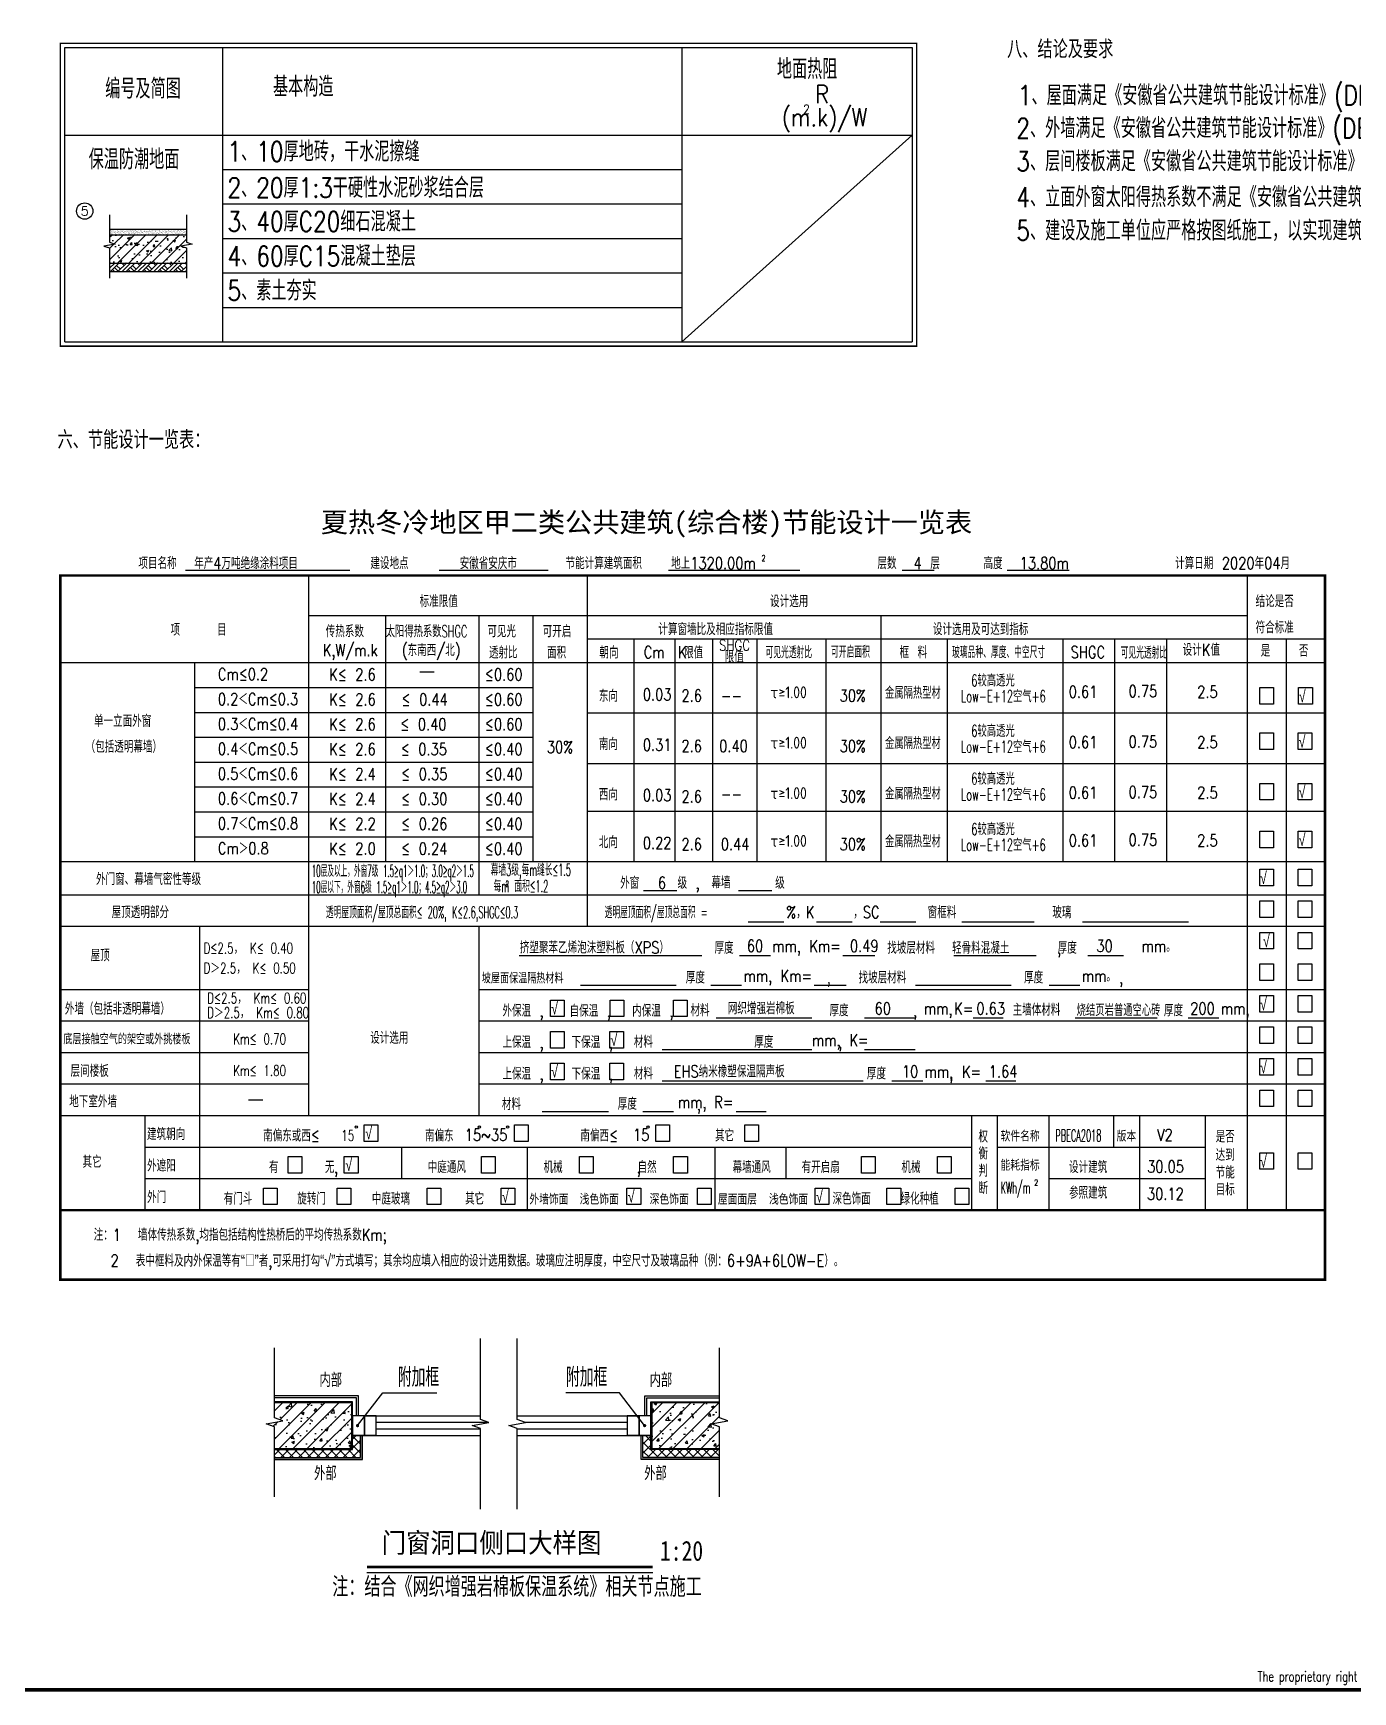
# Model space of a CAD drawing. Extents: x 5904849 to 6011887, y -826029 to -177002.
# Drawn here: x 5936088 to 5969248, y -356143 to -314463 of the extents above; entities that cross this region are included whole.
import ezdxf
from ezdxf.enums import TextEntityAlignment as Align

# ---------------------------------------------------------------- set-up
doc = ezdxf.new("R2010")
doc.units = 0
doc.header["$LTSCALE"] = 1000
doc.header["$MEASUREMENT"] = 0
doc.linetypes.add('DASH', pattern=[0.35, 0.25, -0.1])
doc.layers.get('0').update_dxf_attribs({"linetype": 'CONTINUOUS'})
for name, color, linetype in [('AXIS', 3, 'CONTINUOUS'), ('AXIS_TEXT', 7, 'CONTINUOUS'), ('DIM_LEAD', 3, 'CONTINUOUS'), ('DIM_SYMB', 3, 'CONTINUOUS'), ('PUB_TEXT', 7, 'CONTINUOUS'), ('PUB_TITLE', 4, 'CONTINUOUS'), ('STAIR', 5, 'CONTINUOUS'), ('WINDOW', 4, 'CONTINUOUS'), ('图名', 15, 'CONTINUOUS'), ('图框', 7, 'CONTINUOUS'), ('填充', 251, 'CONTINUOUS'), ('外轮廓', 8, 'CONTINUOUS'), ('大样', 13, 'CONTINUOUS'), ('文字', 11, 'CONTINUOUS')]:
    doc.layers.add(name, color=color, linetype=linetype)
doc.styles.add('COMPLEX', font='COMPLEX')
doc.styles.add('ECEC_TQ', font='txt_l.shx', dxfattribs={"bigfont": 'hztxt_l.shx'})
doc.styles.add('HT', font='')
doc.styles.add('HZ1', font='txt.shx', dxfattribs={"bigfont": 'hzdx.shx'})
doc.styles.add('HZTXT', font='txt.shx', dxfattribs={"width": 0.7, "height": 500, "bigfont": 'hztxt.shx'})
doc.styles.get("Standard").update_dxf_attribs({"font": 'GBENOR', "bigfont": 'GBCBIG'})
doc.styles.add('宋体', font='', dxfattribs={"width": 0.7})
doc.styles.get('HT').set_extended_font_data('SimSun')
doc.styles.get('宋体').set_extended_font_data('SimSun')
pattern_1 = [(45, (5976268.1, -513310.37), (-176.7767, 176.7767), []), (50, (5976268.1, -513310.37), (717.2602, -62.7521), [75, -825]), (355, (5976268.1, -513310.4), (-138.7513, 752.192), [60, -660]), (100.4514, (5976327.86, -513315.6), (578.5094, 689.4395), [63.7402, -701.142]), (46.1842, (5976268.1, -513110.4), (1067.241, -165.519), [112.5, -1237.5]), (96.6356, (5976357, -513124.2), (934.663, 974.118), [95.61, -1051.713]), (351.1842, (5976268.1, -513110.4), (934.662, 974.1186), [90, -990]), (21, (5976368.1, -513160.37), (596.907, -402.6189), [75, -825]), (326, (5976368.1, -513160.4), (243.3153, 725.15), [60, -660]), (71.4514, (5976417.8, -513193.9), (840.2226, 322.5305), [63.7402, -701.142]), (37.5, (5976268.1, -513310.37), (12.15986, 332.89385), [0, -652, 0, -670, 0, -662.5]), (7.5, (5976268.1, -513310.37), (263.0695, 394.4117), [0, -382, 0, -637, 0, -252.5]), (327.5, (5976045.1, -513310.37), (533.82244, -22.55487), [0, -250, 0, -780, 0, -1035]), (317.5, (5975945.1, -513310.37), (583.1862, 100.105), [0, -325, 0, -518, 0, -735])]

# ---------------------------------------------------------------- blocks, each defined once
blk = doc.blocks.new('_AXISO')
blk.add_circle((0, 0), 0.5)
at = {"layer": 'AXIS_TEXT', "style": 'COMPLEX', "width": 1.041667}
blk.add_attdef('A', text='', height=0.56, dxfattribs=at).set_placement((-0.25, -0.28), (0.25, -0.28), align=Align.FIT)

msp = doc.modelspace()

# ---------------------------------------------------------------- hatches: boundary and pattern name
h = msp.add_hatch()
h.set_pattern_fill('钢筋混凝土', color=256, scale=80, style=0)
h.set_pattern_definition([(45, (5611257.72, -792005.62), (-141.421356, 141.421356), []), (50, (5611257.7, -792005.6), (573.80815, -50.2017), [60, -660]), (355, (5611257.7, -792005.6), (-111.00107, 601.7537), [48, -528]), (100.4514, (5611305.53, -792009.8), (462.8075, 551.55163), [50.99215, -560.9137]), (46.1842, (5611257.7, -791845.6), (853.7928, -132.4152), [90, -990]), (96.6356, (5611328.9, -791856.66), (747.7302, 779.2943), [76.4882, -841.3704]), (351.1842, (5611257.7, -791845.6), (747.7296, 779.2949), [72, -792]), (21, (5611337.7, -791885.6), (477.52564, -322.0951), [60, -660]), (326, (5611337.7, -791885.6), (194.65227, 580.12004), [48, -528]), (71.4514, (5611377.5, -791912.46), (672.1781, 258.0244), [50.99215, -560.9137]), (37.5, (5611257.72, -792005.62), (9.727884, 266.31508), [0, -521.6, 0, -536, 0, -530]), (7.5, (5611257.72, -792005.62), (210.45563, 315.52937), [0, -305.6, 0, -509.6, 0, -202]), (327.5, (5611079.32, -792005.62), (427.05795, -18.0439), [0, -200, 0, -624, 0, -828]), (317.5, (5610999.3, -792005.62), (466.54894, 80.08399), [0, -260, 0, -414.4, 0, -588])])
h.paths.add_polyline_path([(5939937.8, -320241.5), (5939937.8, -319860.5), (5939795.3, -319812.9), (5940080.4, -319765.4), (5939937.8, -319717.9), (5939937.8, -319528.7), (5938008.1, -319528.7), (5938008.1, -319717.9), (5938150.7, -319765.4), (5937865.6, -319812.9), (5938008.1, -319860.5), (5938008.1, -320241.5)])
h = msp.add_hatch()
h.set_pattern_fill('AR-SAND', color=256, scale=29.7, style=0)
h.set_pattern_definition([(37.5, (5918512.55, -336518.117), (-1.8709, 57.226666), [0, -45.144, 0, -50.49, 0, -48.2625]), (7.5, (5918512.55, -336518.12), (52.56237, 83.81774), [0, -24.354, 0, -40.689, 0, -15.5925]), (327.5, (5918476.02, -336518.117), (92.49001, 0.16807), [0, -14.85, 0, -53.46, 0, -69.795]), (317.5, (5918476.02, -336518.12), (89.28196, 26.06696), [0, -7.425, 0, -35.046, 0, -40.095])])
h.paths.add_polyline_path([(5938008.1, -319386.1), (5938008.1, -319528.7), (5939937.8, -319528.7), (5939937.8, -319386.1)])
h = msp.add_hatch()
h.set_pattern_fill('夯实土壤', color=256, scale=50, style=0)
h.set_pattern_definition([(45, (5611316.72, -792005.62), (-198.697, 198.697), []), (45, (5611421.72, -792005.62), (-198.697, 198.697), []), (45, (5611526.72, -792005.62), (-198.697, 198.697), []), (135, (5611316.72, -792005.62), (-198.697, -198.697), [132.5, -148.5]), (135, (5611369.22, -791953.12), (-198.697, -198.697), [132.5, -148.5]), (135, (5611421.72, -791900.62), (-198.697, -198.697), [132.5, -148.5])])
h.paths.add_polyline_path([(5938008.1, -320455.3), (5938008.1, -320241.5), (5939937.8, -320241.5), (5939937.8, -320455.3)])
at = {"layer": '填充'}
h = msp.add_hatch(dxfattribs=at)
h.set_pattern_fill('钢筋混凝土', color=256, scale=100, style=0)
h.set_pattern_definition(pattern_1)
h.paths.add_polyline_path([(5942151.4, -348853.6), (5942151.4, -349257.9), (5942361.4, -349332.4), (5941941.4, -349406.4), (5942151.4, -349482.9), (5942151.4, -350053.6), (5944110.9, -350053.6), (5944110.9, -348853.6)])
h = msp.add_hatch(dxfattribs=at)
h.set_pattern_fill('钢筋混凝土', color=256, scale=100, style=0)
h.set_pattern_definition(pattern_1)
h.paths.add_polyline_path([(5951610.9, -348853.6), (5951610.9, -350053.6), (5953332.9, -350053.6), (5953332.9, -349482.9), (5953122.9, -349406.4), (5953542.9, -349332.4), (5953332.9, -349257.9), (5953332.9, -348853.6)])
h = msp.add_hatch(dxfattribs=at)
h.set_pattern_fill('ANSI37', color=256, scale=100, angle=90, style=0)
h.set_pattern_definition([(135, (6128695.5, -365023.61), (-112.2532, -112.2532), []), (225, (6128695.5, -365023.61), (112.2532, -112.2532), [])])
h.paths.add_polyline_path([(5942151.4, -350053.6), (5942151.4, -350253.6), (5944310.9, -350253.6), (5944310.9, -349703.6), (5944110.9, -349703.6), (5944110.9, -350053.6)])
h = msp.add_hatch(dxfattribs=at)
h.set_pattern_fill('ANSI37', color=256, scale=100, angle=90, style=0)
h.set_pattern_definition([(135, (5922362.85, -514793.25), (-112.2532, -112.2532), []), (225, (5922362.85, -514793.25), (112.2532, -112.2532), [])])
h.paths.add_polyline_path([(5953332.9, -350253.6), (5953332.9, -350053.6), (5951610.9, -350053.6), (5951610.9, -349703.6), (5951410.9, -349703.6), (5951410.9, -350253.6)])

# ---------------------------------------------------------------- linework, layer by layer
for p, q in [((5938008.1, -319386.1), (5939937.8, -319386.1)), ((5938008.1, -319528.7), (5939937.8, -319528.7)), ((5938008.1, -319528.7), (5939937.8, -319528.7)), ((5938008.1, -320241.5), (5939937.8, -320241.5)), ((5938008.1, -320455.3), (5939937.8, -320455.3)), ((5936880.6, -322219.6), (5952389.9, -322219.6))]:
    msp.add_line(p, q)
at = {"layer": 'DIM_LEAD'}
for p, q in [((5944237.5, -349453.6), (5944877.1, -348628.5)), ((5944877.1, -348628.5), (5946227.7, -348628.5)), ((5950824.6, -348628.5), (5949474, -348628.5)), ((5951453.1, -349453.6), (5950824.6, -348628.5))]:
    msp.add_line(p, q, dxfattribs=at)
at = {"layer": 'DIM_LEAD', "const_width": 40}
for points in [[(5944225.2, -349469.4, 1), (5944249.7, -349437.8, 1)], [(5951465.2, -349469.5, 1), (5951441, -349437.7, 1)]]:
    msp.add_lwpolyline(points, format="xyb", close=True, dxfattribs=at)
at = {"layer": 'DIM_SYMB'}
for points in [[(5942151.4, -351240.3), (5942151.4, -349482.9), (5941941.4, -349406.4), (5942361.4, -349332.4), (5942151.4, -349257.9), (5942151.4, -347500.4)], [(5947329.8, -351554.5), (5947329.8, -349522.8), (5947119.8, -349446.4), (5947539.8, -349372.3), (5947329.8, -349297.8), (5947329.8, -347266.2)], [(5948251.5, -351554.5), (5948251.5, -349522.8), (5948041.5, -349446.4), (5948461.5, -349372.3), (5948251.5, -349297.8), (5948251.5, -347266.2)], [(5953332.9, -351240.3), (5953332.9, -349482.9), (5953122.9, -349406.4), (5953542.9, -349332.4), (5953332.9, -349257.9), (5953332.9, -347500.4)]]:
    msp.add_lwpolyline(points, dxfattribs=at)
at = {"layer": 'PUB_TITLE', "const_width": 100}
msp.add_lwpolyline([(5907349.4, -356092.5), (5987949.4, -356092.5), (5987949.4, -298692.5), (5907349.4, -298692.5)], close=True, dxfattribs=at)
at = {"layer": 'STAIR'}
for p, q in [((5938008.1, -319025.1), (5938008.1, -319717.9)), ((5939937.8, -319025.1), (5939937.8, -319717.9)), ((5938150.7, -319765.4), (5937865.6, -319812.9)), ((5937865.6, -319812.9), (5938008.1, -319860.5)), ((5938008.1, -319717.9), (5938150.7, -319765.4)), ((5938008.1, -319860.5), (5938008.1, -320621.5)), ((5940080.4, -319765.4), (5939795.3, -319812.9)), ((5939795.3, -319812.9), (5939937.8, -319860.5)), ((5939937.8, -319717.9), (5940080.4, -319765.4)), ((5939937.8, -319860.5), (5939937.8, -320621.5))]:
    msp.add_line(p, q, dxfattribs=at)
at = {"layer": 'WINDOW'}
for p, q in [((5944410.5, -349203.6), (5947329.8, -349203.6)), ((5948251.5, -349203.6), (5951311.2, -349203.6)), ((5944410.5, -349369.6), (5944420.9, -349369.6)), ((5944410.5, -349537.6), (5944420.9, -349537.6)), ((5944700.5, -349369.6), (5947532.2, -349369.6)), ((5944700.5, -349537.6), (5947329.8, -349537.6)), ((5948251.5, -349537.6), (5951021.5, -349537.6)), ((5948453.9, -349369.6), (5951021.5, -349369.6)), ((5951301.2, -349369.6), (5951311.2, -349369.6)), ((5951301.2, -349537.6), (5951311.2, -349537.6)), ((5944410.5, -349703.6), (5947329.8, -349703.6)), ((5948251.5, -349703.6), (5951311.2, -349703.6))]:
    msp.add_line(p, q, dxfattribs=at)
at = {"layer": 'WINDOW', "const_width": 20}
for points in [[(5944120.9, -349693.6), (5944400.5, -349693.6), (5944400.5, -349213.6), (5944120.9, -349213.6)], [(5944420.9, -349693.6), (5944700.5, -349693.6), (5944700.5, -349213.6), (5944420.9, -349213.6)], [(5951021.5, -349693.6), (5951301.2, -349693.6), (5951301.2, -349213.6), (5951021.5, -349213.6)], [(5951321.2, -349693.6), (5951600.9, -349693.6), (5951600.9, -349213.6), (5951321.2, -349213.6)]]:
    msp.add_lwpolyline(points, close=True, dxfattribs=at)
at = {"layer": '图名'}
msp.add_line((5944474.6, -353139.9), (5951657.2, -353139.9), dxfattribs=at)
at = {"layer": '图名', "const_width": 70}
msp.add_lwpolyline([(5944474.6, -353006.8), (5951657.2, -353006.8)], dxfattribs=at)
at = {"layer": '图框', "ltscale": 250}
for p, q in [((5936880.6, -322219.6), (5936880.6, -314824.4)), ((5936880.6, -314824.4), (5958178.3, -314824.4)), ((5940850.6, -322219.6), (5940850.6, -314824.4)), ((5952389.9, -314824.4), (5952389.9, -322219.6)), ((5958178.3, -314824.4), (5958178.3, -322219.6)), ((5936880.6, -317022.5), (5958178.3, -317022.5)), ((5940850.6, -317888.6), (5952389.9, -317888.6)), ((5940850.6, -318754.8), (5952389.9, -318754.8)), ((5940850.6, -319621.1), (5952389.9, -319621.1)), ((5940850.6, -320487.3), (5952389.9, -320487.3)), ((5940850.6, -320487.3), (5952389.9, -320487.3)), ((5940850.6, -321353.6), (5952389.9, -321353.6)), ((5936880.6, -322219.6), (5958178.3, -322219.6)), ((5940850.6, -322219.6), (5952389.9, -322219.6))]:
    msp.add_line(p, q, dxfattribs=at)
at = {"layer": '图框', "ltscale": 250, "const_width": 36.1}
msp.add_lwpolyline([(5936772.3, -322327.8), (5936772.3, -314716.1), (5958286.5, -314716.1), (5958286.5, -322327.8)], close=True, dxfattribs=at)
at = {"layer": '外轮廓'}
msp.add_line((5958178.3, -317022.5), (5952389.9, -322219.6), dxfattribs=at)
at = {"layer": '大样', "const_width": 40}
for points in [[(5942151.4, -350033.6), (5944090.9, -350033.6), (5944090.9, -348873.6), (5942151.4, -348873.6)], [(5953332.9, -350033.6), (5951630.9, -350033.6), (5951630.9, -348873.6), (5953332.9, -348873.6)]]:
    msp.add_lwpolyline(points, dxfattribs=at)
at = {"layer": '大样'}
for points in [[(5944260.9, -349203.6), (5944260.9, -348703.6), (5942151.4, -348703.6)], [(5944210.9, -349203.6), (5944210.9, -348753.6), (5942151.4, -348753.6)], [(5942151.4, -350053.6), (5944110.9, -350053.6), (5944110.9, -348853.6), (5942151.4, -348853.6)], [(5951460.9, -349203.6), (5951460.9, -348703.6), (5953332.9, -348703.6)], [(5951510.9, -349203.6), (5951510.9, -348753.6), (5953332.9, -348753.6)], [(5953332.9, -350053.6), (5951610.9, -350053.6), (5951610.9, -348853.6), (5953332.9, -348853.6)], [(5942151.4, -350303.6), (5944360.9, -350303.6), (5944360.9, -349703.6)], [(5942151.4, -350253.6), (5944310.9, -350253.6), (5944310.9, -349703.6)], [(5953332.9, -350303.6), (5951363.5, -350303.6), (5951363.5, -349703.6)], [(5953332.9, -350253.6), (5951410.9, -350253.6), (5951410.9, -349703.6)]]:
    msp.add_lwpolyline(points, dxfattribs=at)
for points in [[(5944110.9, -349703.6), (5944410.5, -349703.6), (5944410.5, -349203.6), (5944110.9, -349203.6)], [(5944410.9, -349703.6), (5944710.5, -349703.6), (5944710.5, -349203.6), (5944410.9, -349203.6)], [(5951011.5, -349703.6), (5951311.2, -349703.6), (5951311.2, -349203.6), (5951011.5, -349203.6)], [(5951311.2, -349703.6), (5951610.9, -349703.6), (5951610.9, -349203.6), (5951311.2, -349203.6)]]:
    msp.add_lwpolyline(points, close=True, dxfattribs=at)
at = {"layer": '大样', "linetype": 'DASH', "const_width": 5}
for points in [[(5942151.4, -350278.6), (5944335.9, -350278.6), (5944335.9, -349703.6)], [(5953332.9, -350278.6), (5951387.2, -350278.6), (5951387.2, -349703.6)]]:
    msp.add_lwpolyline(points, dxfattribs=at)
at = {"layer": '文字'}
for p, q in [((5939918.9, -327960.5), (5944044.2, -327960.5)), ((5946291.3, -327960.5), (5949026, -327960.5)), ((5952055.6, -327960.5), (5955352, -327960.5)), ((5957926.2, -327960.5), (5958731.2, -327960.5)), ((5960558.2, -327960.5), (5962116.3, -327960.5)), ((5936772.3, -328090.5), (5936772.3, -345784.2)), ((5943004.9, -328088), (5943004.9, -341661.1)), ((5950004.3, -328088), (5950004.3, -336904.9)), ((5966592.9, -328090.5), (5966592.9, -344039.2)), ((5943004.9, -329092.1), (5966592.9, -329092.1)), ((5944939.8, -329092.1), (5944939.8, -335279.9)), ((5947288.3, -329092.1), (5947288.3, -336112.2)), ((5948646.3, -329092.1), (5948646.3, -335279.9)), ((5957384, -329090.8), (5957384, -335279.9)), ((5950004.3, -329684.6), (5968549.5, -329684.6)), ((5951176.9, -329684.6), (5951176.9, -335279.9)), ((5952212.9, -329684.6), (5952212.9, -335279.9)), ((5953160.5, -329684.6), (5953160.5, -335279.9)), ((5954270.7, -329684.6), (5954270.7, -335279.9)), ((5956006.8, -329684.6), (5956006.8, -335279.9)), ((5959056.5, -329683.3), (5959056.5, -335279.9)), ((5961964.9, -329684.6), (5961964.9, -335279.9)), ((5963256.7, -329684.6), (5963256.7, -335279.9)), ((5964569.2, -329684.6), (5964569.2, -335279.9)), ((5967573.9, -329684.6), (5967573.9, -344039.2)), ((5936772.3, -330279.2), (5968549.5, -330279.2)), ((5940142.8, -330279.2), (5940142.8, -335279.9)), ((5945801.9, -330511.2), (5946164.4, -330511.2)), ((5953160.5, -330279.2), (5968549.5, -330279.2)), ((5940142.8, -330904.2), (5948646.3, -330904.2)), ((5940142.8, -331529.2), (5948646.3, -331529.2)), ((5950004.3, -331545.6), (5968549.5, -331545.6)), ((5940142.8, -332154.3), (5948646.3, -332154.3)), ((5940142.8, -332779.3), (5948646.3, -332779.3)), ((5950004.3, -332812.1), (5968549.5, -332812.1)), ((5940142.8, -333404.4), (5948646.3, -333404.4)), ((5940142.8, -334029.4), (5948646.3, -334029.4)), ((5950004.3, -334013.6), (5968549.5, -334013.6)), ((5940142.8, -334654.4), (5948646.3, -334654.4)), ((5936772.3, -335279.9), (5968549.5, -335279.9)), ((5936772.3, -336112.2), (5968549.5, -336112.2)), ((5951422.4, -336004.2), (5952265.4, -336004.2)), ((5953807.2, -336004.2), (5954650.2, -336004.2)), ((5936772.3, -336904.9), (5968549.5, -336904.9)), ((5940268.5, -336904.9), (5940268.5, -344039.2)), ((5947288.3, -336904.9), (5947288.3, -341661.1)), ((5954052.1, -336796.9), (5954947.3, -336796.9)), ((5955775.1, -336796.9), (5956670.3, -336796.9)), ((5957370.5, -336796.9), (5958265.6, -336796.9)), ((5959427.2, -336796.9), (5961241, -336796.9)), ((5962452.6, -336796.9), (5965117.7, -336796.9)), ((5948299.6, -337635.6), (5952891.4, -337635.6)), ((5953835.8, -337635.6), (5954611.2, -337635.6)), ((5956429.9, -337635.6), (5957234.1, -337635.6)), ((5959221.2, -337635.6), (5961291.8, -337635.6)), ((5962591.8, -337635.6), (5963488.9, -337635.6)), ((5949838.7, -338382.3), (5952241, -338382.3)), ((5953114.4, -338382.3), (5953889.8, -338382.3)), ((5955708.4, -338382.3), (5956512.7, -338382.3)), ((5958257.7, -338382.3), (5960660, -338382.3)), ((5961614.6, -338382.3), (5962390.1, -338382.3)), ((5936772.3, -338490.3), (5943004.9, -338490.3)), ((5947288.3, -338490.3), (5968549.5, -338490.3)), ((5953249, -339207.1), (5955656.1, -339207.1)), ((5956978.6, -339207.1), (5958249, -339207.1)), ((5959710.9, -339207.1), (5960465.9, -339207.1)), ((5962273, -339207.1), (5964335.2, -339207.1)), ((5965107.4, -339207.1), (5965882.9, -339207.1)), ((5936772.3, -339283), (5943004.9, -339283)), ((5947288.3, -339283), (5968549.5, -339283)), ((5936772.3, -340075.7), (5943004.9, -340075.7)), ((5947288.3, -340075.7), (5968549.5, -340075.7)), ((5951889.6, -339999.8), (5953900.4, -339999.8)), ((5953249, -339999.8), (5955656.1, -339999.8)), ((5954834.8, -339999.8), (5955610.3, -339999.8)), ((5956978.6, -339999.8), (5958249, -339999.8)), ((5957193.4, -339999.8), (5957948.3, -339999.8)), ((5936772.3, -340868.4), (5943004.9, -340868.4)), ((5947288.3, -340868.4), (5968549.5, -340868.4)), ((5951889.6, -340792.5), (5956947.3, -340792.5)), ((5957664.6, -340792.5), (5958440.1, -340792.5)), ((5960023.2, -340792.5), (5960778.1, -340792.5)), ((5941499.2, -341270), (5941861.6, -341270)), ((5936772.3, -341661.1), (5968549.5, -341661.1)), ((5938893.9, -341661.1), (5938893.9, -344039.2)), ((5948875.5, -341556.1), (5950545.1, -341556.1)), ((5951404.4, -341556.1), (5952179.8, -341556.1)), ((5953749.2, -341556.1), (5954510.3, -341556.1)), ((5959669.6, -341661.1), (5959669.6, -344039.2)), ((5960307.7, -341661.1), (5960307.7, -344039.2)), ((5961611.2, -341661.1), (5961611.2, -344039.2)), ((5963231.8, -341661.1), (5963231.8, -342453.8)), ((5963884.9, -341661.1), (5963884.9, -344039.2)), ((5965535.3, -341661.1), (5965535.3, -344039.2)), ((5938893.9, -342453.8), (5959669.6, -342453.8)), ((5945344.7, -342453.8), (5945344.7, -343246.5)), ((5948503.6, -342453.8), (5948503.6, -344039.2)), ((5953220.1, -342453.8), (5953220.1, -344039.2)), ((5955004.6, -342453.8), (5955004.6, -343246.5)), ((5960307.7, -342453.8), (5965535.3, -342453.8)), ((5938893.9, -343246.5), (5959669.6, -343246.5)), ((5961611.2, -343246.5), (5965535.3, -343246.5))]:
    msp.add_line(p, q, dxfattribs=at)
at = {"layer": '文字', "const_width": 64.5}
for points in [[(5968549.5, -345784.2), (5968549.5, -328090.5), (5936772.3, -328090.5), (5936772.3, -345784.2), (5968549.5, -345784.2)], [(5968549.5, -345784.2), (5968549.5, -328090.5)], [(5968549.5, -344039.2), (5936772.3, -344039.2)]]:
    msp.add_lwpolyline(points, dxfattribs=at)
at = {"layer": '文字'}
for points in [[(5966910.5, -330905.9), (5967255.4, -330905.9), (5967255.4, -331322.2), (5966910.5, -331322.2)], [(5967886, -330905.9), (5968231, -330905.9), (5968231, -331322.2), (5967886, -331322.2)], [(5966910.5, -332047.6), (5967255.4, -332047.6), (5967255.4, -332463.8), (5966910.5, -332463.8)], [(5967870.4, -332047.6), (5968215.4, -332047.6), (5968215.4, -332463.8), (5967870.4, -332463.8)], [(5966910.5, -333314), (5967255.4, -333314), (5967255.4, -333730.2), (5966910.5, -333730.2)], [(5967870.4, -333314), (5968215.4, -333314), (5968215.4, -333730.2), (5967870.4, -333730.2)], [(5966910.5, -334515.5), (5967255.4, -334515.5), (5967255.4, -334931.7), (5966910.5, -334931.7)], [(5967870.4, -334515.5), (5968215.4, -334515.5), (5968215.4, -334931.7), (5967870.4, -334931.7)], [(5966910.5, -335472.5), (5967255.4, -335472.5), (5967255.4, -335888.7), (5966910.5, -335888.7)], [(5967870.4, -335472.5), (5968215.4, -335472.5), (5968215.4, -335888.7), (5967870.4, -335888.7)], [(5966910.5, -336265.2), (5967255.4, -336265.2), (5967255.4, -336681.4), (5966910.5, -336681.4)], [(5967870.4, -336265.2), (5968215.4, -336265.2), (5968215.4, -336681.4), (5967870.4, -336681.4)], [(5966910.5, -337057.9), (5967255.4, -337057.9), (5967255.4, -337474.1), (5966910.5, -337474.1)], [(5967870.4, -337057.9), (5968215.4, -337057.9), (5968215.4, -337474.1), (5967870.4, -337474.1)], [(5966910.5, -337850.6), (5967255.4, -337850.6), (5967255.4, -338266.8), (5966910.5, -338266.8)], [(5967870.4, -337850.6), (5968215.4, -337850.6), (5968215.4, -338266.8), (5967870.4, -338266.8)], [(5949083.3, -338759.9), (5949428.2, -338759.9), (5949428.2, -339176.2), (5949083.3, -339176.2)], [(5950587.8, -338759.9), (5950932.8, -338759.9), (5950932.8, -339176.2), (5950587.8, -339176.2)], [(5952174.1, -338759.9), (5952519.1, -338759.9), (5952519.1, -339176.2), (5952174.1, -339176.2)], [(5966910.5, -338643.3), (5967255.4, -338643.3), (5967255.4, -339059.5), (5966910.5, -339059.5)], [(5967870.4, -338643.3), (5968215.4, -338643.3), (5968215.4, -339059.5), (5967870.4, -339059.5)], [(5949083.3, -339552.6), (5949428.2, -339552.6), (5949428.2, -339968.9), (5949083.3, -339968.9)], [(5950574.8, -339552.6), (5950919.8, -339552.6), (5950919.8, -339968.9), (5950574.8, -339968.9)], [(5966910.5, -339436), (5967255.4, -339436), (5967255.4, -339852.2), (5966910.5, -339852.2)], [(5967870.4, -339436), (5968215.4, -339436), (5968215.4, -339852.2), (5967870.4, -339852.2)], [(5949083.3, -340345.3), (5949428.2, -340345.3), (5949428.2, -340761.6), (5949083.3, -340761.6)], [(5950574.8, -340345.3), (5950919.8, -340345.3), (5950919.8, -340761.6), (5950574.8, -340761.6)], [(5966910.5, -340228.7), (5967255.4, -340228.7), (5967255.4, -340644.9), (5966910.5, -340644.9)], [(5967870.4, -340228.7), (5968215.4, -340228.7), (5968215.4, -340644.9), (5967870.4, -340644.9)], [(5966910.5, -341021.4), (5967255.4, -341021.4), (5967255.4, -341437.6), (5966910.5, -341437.6)], [(5967870.4, -341021.4), (5968215.4, -341021.4), (5968215.4, -341437.6), (5967870.4, -341437.6)], [(5944406.4, -341898.8), (5944751.4, -341898.8), (5944751.4, -342315), (5944406.4, -342315)], [(5948179.2, -341898.8), (5948524.1, -341898.8), (5948524.1, -342315), (5948179.2, -342315)], [(5951735, -341898.8), (5952080, -341898.8), (5952080, -342315), (5951735, -342315)], [(5953966.8, -341898.8), (5954311.8, -341898.8), (5954311.8, -342315), (5953966.8, -342315)], [(5966910.5, -342596.4), (5967255.4, -342596.4), (5967255.4, -343012.6), (5966910.5, -343012.6)], [(5967870.4, -342596.4), (5968215.4, -342596.4), (5968215.4, -343012.6), (5967870.4, -343012.6)], [(5942496.9, -342691.5), (5942841.8, -342691.5), (5942841.8, -343107.7), (5942496.9, -343107.7)], [(5943905.8, -342691.5), (5944250.8, -342691.5), (5944250.8, -343107.7), (5943905.8, -343107.7)], [(5947351.8, -342691.5), (5947696.8, -342691.5), (5947696.8, -343107.7), (5947351.8, -343107.7)], [(5949818.4, -342691.5), (5950163.3, -342691.5), (5950163.3, -343107.7), (5949818.4, -343107.7)], [(5952180.7, -342691.5), (5952525.7, -342691.5), (5952525.7, -343107.7), (5952180.7, -343107.7)], [(5956904.1, -342691.5), (5957249, -342691.5), (5957249, -343107.7), (5956904.1, -343107.7)], [(5958811.8, -342691.5), (5959156.8, -342691.5), (5959156.8, -343107.7), (5958811.8, -343107.7)], [(5941877.8, -343484.2), (5942222.8, -343484.2), (5942222.8, -343900.4), (5941877.8, -343900.4)], [(5943728.5, -343484.2), (5944073.5, -343484.2), (5944073.5, -343900.4), (5943728.5, -343900.4)], [(5945988.8, -343484.2), (5946333.8, -343484.2), (5946333.8, -343900.4), (5945988.8, -343900.4)], [(5947847.5, -343484.2), (5948192.5, -343484.2), (5948192.5, -343900.4), (5947847.5, -343900.4)], [(5951009.2, -343484.2), (5951354.2, -343484.2), (5951354.2, -343900.4), (5951009.2, -343900.4)], [(5952783.3, -343484.2), (5953128.3, -343484.2), (5953128.3, -343900.4), (5952783.3, -343900.4)], [(5955739.3, -343484.2), (5956084.3, -343484.2), (5956084.3, -343900.4), (5955739.3, -343900.4)], [(5957541.5, -343484.2), (5957886.5, -343484.2), (5957886.5, -343900.4), (5957541.5, -343900.4)], [(5959256.7, -343484.2), (5959601.7, -343484.2), (5959601.7, -343900.4), (5959256.7, -343900.4)]]:
    msp.add_lwpolyline(points, close=True, dxfattribs=at)
for centre in [(5944207.2, -341950.1), (5947301.9, -341950.1), (5948009.3, -341950.1), (5951534.5, -341950.1)]:
    msp.add_circle(centre, 30.3, dxfattribs=at)

# ---------------------------------------------------------------- block references
at = {"layer": 'AXIS'}
ref = msp.add_blockref('_AXISO', (5937382.7, -318932), dxfattribs=dict(at, xscale=410.5727999992669, yscale=410.5727999992669, zscale=410.5727999992669))
ref.add_attrib('A', '5', dxfattribs={"layer": 'AXIS_TEXT', "height": 229.9, "style": 'COMPLEX', "width": 1.339286}).set_placement((5937280.1, -319047), (5937485.4, -319047), align=Align.FIT)

# ---------------------------------------------------------------- texts
at = {"color": 4, "style": 'HZ1'}
for s, height, width, p in [('地面热阻', 500, 0.8, (5954776, -315614.1)), ('基本构造', 500, 0.8, (5942114.6, -316055.6)), ('编号及简图', 500, 0.8, (5937897.2, -316106.4)), ('R', 450, 0.85, (5955741.2, -316222.4)), ('1、屋面满足《安徽省公共建筑节能设计标准》(DB34/5076-2017)第3.3.1-2条K≤0.50的规定。', 500, 0.8, (5960831.2, -316274.1)), ('(m.k)/W', 450, 0.85, (5954900.6, -316799.5)), ('2、外墙满足《安徽省公共建筑节能设计标准》(DB34/5076-2017)第3.3.1-2条K≤0.70的规定。', 500, 0.8, (5960793.8, -317098.6)), ('1、10厚地砖，干水泥擦缝', 500, 0.8, (5940970.6, -317686.1)), ('保温防潮地面', 500, 0.8, (5937481.7, -317882)), ('3、层间楼板满足《安徽省公共建筑节能设计标准》(DB34/5076-2017)第3.3.1-2条K≤1.8W/（m2.K）的规定。', 500, 0.8, (5960793.8, -317932.5)), ('2、20厚1:3干硬性水泥砂浆结合层', 500, 0.8, (5940970.6, -318595.8)), ('4、立面外窗太阳得热系数不满足《安徽省公共建筑节能设计标准》(DB34/5076-2017)第3.3.1-2条的要求。', 500, 0.8, (5960793.8, -318832.4)), ('3、40厚C20细石混凝土', 500, 0.8, (5940971.9, -319447.3)), ('5、建设及施工单位应严格按图纸施工，以实现建筑节能65%%%的目标。', 500, 0.8, (5960793.8, -319672.9)), ('4、60厚C15混凝土垫层', 500, 0.8, (5940971.9, -320313.5)), ('5、素土夯实', 500, 0.8, (5940971.9, -321179.8)), ('注：结合《网织增强岩棉板保温系统》相关节点施工 ', 500, 0.85, (5943602.3, -353755.1))]:
    msp.add_text(s, height=height, dxfattribs=dict(at, width=width)).set_placement(p)
at = {"color": 4, "style": 'HZ1', "width": 0.85}
msp.add_text('2', height=225, dxfattribs=at).set_placement((5955436.2, -316261), align=Align.TOP_LEFT)
at = {"color": 6, "style": 'HT'}
msp.add_text('夏热冬冷地区甲二类公共建筑(综合楼)节能设计一览表', height=500, dxfattribs=at).set_placement((5943316.5, -327003.1))
at = {"style": 'ECEC_TQ', "width": 0.72}
msp.add_text('The proprietary right of this document belongs to Anhui Huadong Chemical And Medical Engineering  Co.,Ltd.  and any replication or transfer to the 3rd. side is forbidden without its permission. ', height=250, dxfattribs=at).set_placement((5978949.4, -355792.5), align=Align.MIDDLE)
at = {"color": 6, "char_height": 399.77, "width": 16839.259, "attachment_point": 1, "style": 'HZTXT'}
for s, insert in [('\\pt4800;{\\fSimHei|b0|i0|c134|p2;八、结论及要求}', (5960559.3, -314650.1)), ('\\pt4800;{\\fSimHei|b0|i0|c134|p2;六、节能设计一览表：}', (5936700, -324465.1))]:
    msp.add_mtext(s, dxfattribs=dict(at, insert=insert))
at = {"layer": 'PUB_TEXT'}
for p in [(5945249, -348478.5), (5949474, -348478.5)]:
    msp.add_text('附加框', height=482.27, dxfattribs=at).set_placement(p)
at = {"layer": '图名', "style": '宋体'}
for s, width, p in [('门窗洞口侧口大样图', 0.9, (5944843, -352646)), ('1:20', 0.8, (5951834.7, -352848.7))]:
    msp.add_text(s, height=500, dxfattribs=dict(at, width=width)).set_placement(p)
at = {"layer": '文字', "style": 'HZ1'}
for s, height, width, p in [('项目名称', 300, 0.8, (5938731.7, -327930.8)), ('年产4万吨绝缘涂料项目', 300, 0.8, (5940133.3, -327930.8)), ('建设地点', 300, 0.8, (5944560.4, -327930.8)), ('安徽省安庆市', 300, 0.8, (5946803.3, -327930.8)), ('节能计算建筑面积', 300, 0.8, (5949465.4, -327930.8)), ('地上1320.00m', 300, 0.8, (5952118.6, -327930.8)), ('2', 150, 0.8, (5954387, -327731.5)), ('层数  4 层', 300, 0.8, (5957302.9, -327930.8)), ('高度  13.80m      ', 300, 0.8, (5959968.8, -327930.8)), ('计算日期 2020年04月', 300, 0.8, (5964782.4, -327930.8)), ('标准限值', 300, 0.8, (5945797.3, -328886.9)), ('设计选用', 300, 0.8, (5954604.3, -328886.9)), ('结论是否', 300, 0.8, (5966804.5, -328886.9)), ('计算窗墙比及相应指标限值', 300, 0.8, (5951798.1, -329589.1)), ('设计选用及可达到指标', 300, 0.8, (5958696.3, -329589.1)), ('符合标准', 300, 0.8, (5966804.5, -329543.9)), ('项    目', 300, 0.8, (5939540.1, -329603.5)), ('传热系数', 300, 0.8, (5943438.7, -329642.8)), ('太阳得热系数SHGC', 300, 0.6, (5944945.7, -329642.8)), ('可见光', 300, 0.8, (5947499.7, -329642.8)), ('可开启', 300, 0.8, (5948891, -329642.8)), ('K,W/m.k', 300, 0.8, (5943363.4, -330115.9)), ('(东南西/北)', 300, 0.8, (5945351.8, -330115.9)), ('透射比', 300, 0.8, (5947541.4, -330176.4)), ('面积', 300, 0.8, (5948998.8, -330176.4)), ('朝向', 300, 0.8, (5950315.4, -330176.7)), ('Cm', 300, 0.8, (5951429.8, -330169.6)), ('K', 300, 0.8, (5952290.9, -330169.6)), ('限值', 300, 0.8, (5952443.4, -330176.7)), ('SHGC', 270, 0.8, (5953322.1, -329976.7)), ('限值', 300, 0.8, (5953463.8, -330278.2)), ('可见光透射比', 300, 0.5, (5954489.9, -330170.1)), ('可开启面积', 300, 0.5, (5956136.3, -330159.3)), ('框 料', 300, 0.8, (5957857.3, -330172.3)), ('玻璃品种、厚度、中空尺寸', 300, 0.5, (5959178.1, -330167.8)), ('SHGC', 300, 0.8, (5962158.9, -330169.6)), ('可见光透射比', 300, 0.5, (5963413.7, -330179.4)), ('设计K值', 300, 0.8, (5964973.9, -330108.4)), ('是', 300, 0.8, (5966933.2, -330129.9)), ('否', 300, 0.8, (5967892.7, -330129.9)), ('Cm≤0.2', 300, 0.8, (5940728.4, -330721.5)), ('K≤ 2.6', 300, 0.8, (5943526.5, -330730.1)), ('≤0.60', 300, 0.8, (5947440.2, -330730.1)), ('东向', 300, 0.8, (5950301.8, -331263.6)), ('0.03', 300, 0.8, (5951407.3, -331228.5)), ('τ≥1.00', 300, 0.8, (5954605.3, -331175.8)), ('金属隔热型材', 300, 0.6, (5957491.7, -331186.6)), ('6较高透光', 300, 0.6, (5959661, -330878.3)), ('0.61', 300, 0.8, (5962108.7, -331164.4)), ('0.75', 300, 0.8, (5963612.9, -331149.4)), ('2.5', 300, 0.8, (5965336.9, -331164.7)), ('√', 300, 0.8, (5967892.1, -331275.2)), ('0.2＜Cm≤0.3', 300, 0.8, (5940728.4, -331346.5)), ('K≤ 2.6', 300, 0.8, (5943526.5, -331355.2)), ('≤ 0.44', 300, 0.8, (5945346, -331355.2)), ('≤0.60', 300, 0.8, (5947440.2, -331355.2)), ('2.6', 300, 0.8, (5952377.6, -331259.2)), ('--', 300, 0.8, (5953366, -331259.2)), ('30%', 300, 0.8, (5956352.4, -331260.5)), ('Low-E+12空气+6', 300, 0.6, (5959404.3, -331275.7)), ('单一立面外窗', 300, 0.8, (5937615.8, -331895.6)), ('0.3＜Cm≤0.4', 300, 0.8, (5940728.4, -331971.6)), ('K≤ 2.6', 300, 0.8, (5943526.5, -331980.2)), ('≤ 0.40', 300, 0.8, (5945313.8, -331980.2)), ('≤0.60', 300, 0.8, (5947440.2, -331980.2)), ('南向', 300, 0.8, (5950301.8, -332474.9)), ('τ≥1.00', 300, 0.8, (5954605.3, -332442.2)), ('金属隔热型材', 300, 0.6, (5957491.7, -332453)), ('6较高透光', 300, 0.6, (5959661, -332144.8)), ('0.61', 300, 0.8, (5962108.7, -332430.8)), ('0.75', 300, 0.8, (5963612.9, -332415.9)), ('2.5', 300, 0.8, (5965336.9, -332431.2)), ('√', 300, 0.8, (5967886.1, -332416.8)), ('（包括透明幕墙）', 300, 0.8, (5937405.8, -332542)), ('0.4＜Cm≤0.5', 300, 0.8, (5940728.4, -332596.6)), ('K≤ 2.6', 300, 0.8, (5943526.5, -332605.2)), ('≤ 0.35', 300, 0.8, (5945324.7, -332605.2)), ('≤0.40', 300, 0.8, (5947440.2, -332605.2)), ('30%%%', 300, 0.8, (5948995.3, -332551.8)), ('0.31', 300, 0.8, (5951407.3, -332495)), ('2.6', 300, 0.8, (5952377.6, -332525.7)), ('0.40', 300, 0.8, (5953325.3, -332525.7)), ('30%', 300, 0.8, (5956352.4, -332527)), ('Low-E+12空气+6', 300, 0.6, (5959404.3, -332542.1)), ('0.5＜Cm≤0.6', 300, 0.8, (5940728.4, -333221.6)), ('K≤ 2.4', 300, 0.8, (5943526.5, -333230.3)), ('≤ 0.35', 300, 0.8, (5945336.3, -333230.3)), ('≤0.40', 300, 0.8, (5947440.2, -333230.3)), ('6较高透光', 300, 0.6, (5959661, -333346.2)), ('西向', 300, 0.8, (5950301.8, -333741.4)), ('τ≥1.00', 300, 0.8, (5954605.3, -333708.7)), ('金属隔热型材', 300, 0.6, (5957491.7, -333719.5)), ('Low-E+12空气+6', 300, 0.6, (5959404.3, -333743.6)), ('0.61', 300, 0.8, (5962108.7, -333697.3)), ('0.75', 300, 0.8, (5963612.9, -333682.3)), ('2.5', 300, 0.8, (5965336.9, -333697.6)), ('√', 300, 0.8, (5967886.1, -333683.3)), ('0.6＜Cm≤0.7', 300, 0.8, (5940728.4, -333846.7)), ('K≤ 2.4', 300, 0.8, (5943526.5, -333855.3)), ('≤ 0.30', 300, 0.8, (5945336.3, -333855.3)), ('≤0.40', 300, 0.8, (5947440.2, -333855.3)), ('0.03', 300, 0.8, (5951407.3, -333761.5)), ('2.6', 300, 0.8, (5952377.6, -333792.1)), ('--', 300, 0.8, (5953366, -333727.1)), ('30%', 300, 0.8, (5956352.4, -333793.4)), ('0.7＜Cm≤0.8', 300, 0.8, (5940728.4, -334471.7)), ('K≤ 2.2', 300, 0.8, (5943526.5, -334480.4)), ('≤ 0.26', 300, 0.8, (5945336.3, -334480.4)), ('≤0.40', 300, 0.8, (5947440.2, -334480.4)), ('北向', 300, 0.8, (5950301.8, -334942.8)), ('0.22', 300, 0.8, (5951407.3, -334962.9)), ('τ≥1.00', 300, 0.8, (5954605.3, -334910.2)), ('金属隔热型材', 300, 0.6, (5957491.7, -334921)), ('Low-E+12空气+6', 300, 0.6, (5959404.3, -335009.9)), ('6较高透光', 300, 0.6, (5959661, -334612.6)), ('0.61', 300, 0.8, (5962108.7, -334898.8)), ('0.75', 300, 0.8, (5963612.9, -334883.8)), ('2.5', 300, 0.8, (5965336.9, -334899.1)), ('√', 300, 0.8, (5967886.1, -334884.7)), ('Cm＞0.8', 300, 0.8, (5940728.4, -335096.8)), ('K≤ 2.0', 300, 0.8, (5943526.5, -335105.4)), ('≤ 0.24', 300, 0.8, (5945336.3, -335105.4)), ('≤0.40', 300, 0.8, (5947440.2, -335105.8)), ('2.6', 300, 0.8, (5952377.6, -334993.6)), ('0.44', 300, 0.8, (5953366, -334993.4)), ('30%', 300, 0.8, (5956352.4, -334994.9)), ('10层及以上，外窗7级 1.5≥q1＞1.0；3.0≥q2＞1.5   ', 300, 0.43, (5943089.5, -335664.8)), ('幕墙3级,每m缝长≤1.5 ', 300, 0.5, (5947583.2, -335638.2)), ('√', 300, 0.8, (5966916.5, -335841.8)), ('外门窗、幕墙气密性等级', 300, 0.8, (5937666.5, -335869.7)), ('10层以下，外窗6级 1.5≥q1＞1.0；4.5≥q2＞3.0   ', 300, 0.43, (5943089.5, -336069.7)), ('每m 面积≤1.2', 300, 0.5, (5947657.3, -336047.7)), ('2', 150, 0.5, (5947960.8, -335915.9)), ('外窗', 300, 0.8, (5950838, -335964.4)), ('6', 300, 0.8, (5951786.2, -335964.4)), ('级 ,', 300, 0.8, (5952279.3, -335964.4)), ('幕墙', 300, 0.8, (5953131.7, -335954.4)), ('级', 300, 0.8, (5954733.5, -335964.4)), ('透明屋顶面积/屋顶总面积≤ 20%%%, K≤2.6,SHGC≤0.3', 300, 0.5, (5943440.5, -336705)), ('透明屋顶面积/屋顶总面积 =', 300, 0.5, (5950446, -336705)), ('屋顶透明部分', 300, 0.8, (5938060.2, -336702)), ('%，K', 300, 0.8, (5955013.8, -336702.3)), ('，SC', 300, 0.8, (5956694.2, -336702.3)), ('窗框料', 300, 0.8, (5958565.1, -336705)), ('玻璃', 300, 0.8, (5961698.1, -336705)), ('√', 300, 0.8, (5966989.2, -337427.2)), ('屋顶', 300, 0.8, (5937529.9, -337785.5)), (' D≤2.5， K≤ 0.40', 270, 0.7, (5940199.9, -337590.6)), ('挤塑聚苯乙烯泡沫塑料板（XPS）', 300, 0.8, (5948316.6, -337587.6)), ('厚度', 300, 0.8, (5953208.6, -337595.8)), ('60', 300, 0.8, (5954020.8, -337549.5)), ('mm,', 300, 0.8, (5954659.6, -337552.7)), ('Km=    ', 300, 0.8, (5955590.8, -337552.7)), ('0.49', 300, 0.8, (5956611.8, -337549.5)), ('找坡层材料  轻骨料混凝土     ,', 300, 0.8, (5957549.8, -337595.8)), ('厚度', 300, 0.8, (5961831.6, -337595.8)), ('30', 300, 0.8, (5962804.4, -337549.5)), ('mm。', 300, 0.8, (5963941.1, -337552.7)), (' D＞2.5， K≤ 0.50', 270, 0.7, (5940199.9, -338091.3)), ('厚度', 300, 0.8, (5952487.2, -338342.5)), ('Km=    ', 300, 0.8, (5954869.4, -338299.4)), ('找坡层材料                       ,', 300, 0.8, (5956828.4, -338342.5)), ('厚度', 300, 0.8, (5960987.5, -338342.5)), ('坡屋面保温隔热材料                                       ,', 270, 0.65, (5947361.2, -338342.5)), ('mm,', 300, 0.8, (5953938.2, -338299.4)), ('mm。', 300, 0.8, (5962438.4, -338299.4)), ('外墙（包括非透明幕墙）', 300, 0.8, (5936884.1, -339126.4)), (' D≤2.5， Km≤ 0.60', 270, 0.7, (5940292, -338845.3)), ('外保温 ,', 300, 0.8, (5947879.5, -339174.8)), ('√', 300, 0.8, (5949103.5, -339121.3)), ('自保温 ,', 300, 0.8, (5949566.5, -339180.5)), ('内保温 ,', 300, 0.8, (5951140.2, -339174.8)), ('材料                      ,', 300, 0.8, (5952603.6, -339167.2)), ('网织增强岩棉板', 300, 0.8, (5953542.5, -339116.1)), ('厚度', 300, 0.8, (5956097.8, -339167.2)), ('60', 300, 0.8, (5957230.9, -339120.9)), ('K=      ', 300, 0.8, (5959232.1, -339124.2)), ('0.63', 300, 0.8, (5959789.1, -339120.9)), ('主墙体材料                ', 300, 0.8, (5960699.7, -339153.9)), ('烧结页岩普通空心砖', 300, 0.6, (5962308.2, -339160.6)), ('厚度', 300, 0.8, (5964501.4, -339167.2)), ('200', 300, 0.8, (5965162.2, -339120.9)), ('√', 300, 0.8, (5966916.5, -339012.6)), (' D＞2.5， Km≤ 0.80', 270, 0.7, (5940292, -339210.7)), ('mm,', 300, 0.8, (5958471.2, -339124.2)), ('mm,', 300, 0.8, (5965931.2, -339124.2)), ('底层接触空气的架空或外挑楼板', 270, 0.65, (5936846.4, -339872.8)), ('  Km≤ 0.70', 270, 0.7, (5940777, -339873.1)), ('设计选用', 300, 0.8, (5944555.1, -339858.1)), ('上保温 ,', 300, 0.8, (5947879.7, -339967.5)), ('下保温 ,', 300, 0.8, (5949615.9, -339967.5)), ('√', 300, 0.8, (5950595.1, -339914)), ('材料                    ,', 300, 0.8, (5951182.9, -339959.9)), ('厚度', 300, 0.8, (5954207.6, -339959.9)), ('K=', 300, 0.8, (5956597.3, -339916.9)), ('mm,', 300, 0.8, (5955658.6, -339916.9)), ('层间楼板', 300, 0.8, (5937026.3, -340689.7)), ('  Km≤ 1.80', 270, 0.7, (5940777, -340665.8)), ('上保温 ,', 300, 0.8, (5947879.7, -340760.2)), ('√', 300, 0.8, (5949103.5, -340706.7)), ('下保温 ,', 300, 0.8, (5949615.9, -340760.2)), ('材料                                ,', 300, 0.8, (5951182.9, -340752.6)), ('EHS纳米橡塑保温隔声板', 300, 0.8, (5952183, -340701.5)), ('厚度', 300, 0.8, (5957037.5, -340752.6)), ('10', 300, 0.8, (5957916.9, -340706.3)), ('mm,', 300, 0.8, (5958488.4, -340709.6)), ('K=', 300, 0.8, (5959427.1, -340709.6)), ('1.64', 300, 0.8, (5960101.4, -340706.3)), ('√', 300, 0.8, (5966916.5, -340598)), ('地下室外墙', 300, 0.8, (5936993.4, -341458.2)), ('材料                   ,', 300, 0.8, (5947866.2, -341523.6)), ('厚度', 300, 0.8, (5950777.2, -341516.2)), ('mm,', 300, 0.8, (5952289.8, -341473.2)), ('R=', 300, 0.8, (5953199.5, -341473.2)), ('建筑朝向', 300, 0.8, (5938947.4, -342277.5)), ('南偏东或西≤         ', 300, 0.8, (5941865, -342313.6)), ('15', 270, 0.7, (5943832.1, -342297.7)), ('√', 300, 0.8, (5944432.4, -342260.1)), ('南偏东              ', 300, 0.8, (5945932.3, -342313.6)), ('15~35', 300, 0.8, (5946932.9, -342297.7)), ('南偏西≤         ', 300, 0.8, (5949838.5, -342313.6)), ('15', 300, 0.8, (5951159.4, -342297.7)), ('其它 ', 300, 0.8, (5953222, -342313.6)), ('权', 300, 0.8, (5959840.3, -342338.7)), ('软件名称', 270, 0.7, (5960395.6, -342313.6)), ('PBECA2018', 300, 0.5, (5961772.1, -342310.9)), ('版本', 270, 0.7, (5963312.4, -342313.6)), ('V2', 300, 0.8, (5964332.6, -342299.7)), ('是否', 300, 0.8, (5965801.4, -342338.7)), ('衡', 300, 0.8, (5959840.3, -342764.5)), ('达到', 300, 0.8, (5965801.4, -342802)), ('其它', 300, 0.8, (5937327.9, -342974.8)), ('外遮阳', 300, 0.8, (5938949.7, -343070.2)), ('有      , ', 300, 0.8, (5942011.4, -343106.3)), ('无     ', 300, 0.8, (5943420.4, -343106.3)), ('√', 300, 0.8, (5943931.9, -343052.8)), ('中庭通风', 300, 0.8, (5946001.2, -343106.3)), ('机械        ,', 300, 0.8, (5948912.3, -343106.3)), ('自然', 300, 0.8, (5951274.7, -343106.3)), ('幕墙通风', 300, 0.8, (5953661.3, -343106.3)), ('有开启扇', 300, 0.8, (5955396.4, -343106.3)), ('机械      ', 300, 0.8, (5957905.8, -343106.3)), ('判', 300, 0.8, (5959840.3, -343199)), ('能耗指标', 270, 0.7, (5960395.6, -343044.9)), ('设计建筑', 300, 0.8, (5962116.8, -343106.3)), ('30.05', 300, 0.8, (5964079.2, -343094.4)), ('节能', 300, 0.8, (5965801.4, -343242.2)), ('√', 300, 0.8, (5966916.5, -342965.7)), ('断', 300, 0.8, (5959840.3, -343634.9)), ('KWh/m', 300, 0.5, (5960399.6, -343624.2)), ('2', 150, 0.8, (5961238, -343423.1)), ('参照建筑', 300, 0.8, (5962116.8, -343751.5)), ('目标', 300, 0.8, (5965801.4, -343670.8)), ('外门', 300, 0.8, (5938949.7, -343862.9)), ('有门斗   ', 300, 0.8, (5940874.5, -343899)), ('旋转门', 300, 0.8, (5942725.2, -343899)), ('中庭玻璃', 300, 0.8, (5944598.6, -343899)), ('其它', 300, 0.8, (5946941.5, -343899)), ('√', 300, 0.8, (5947867.4, -343845.5)), ('外墙饰面', 270, 0.7, (5948556.6, -343899)), ('浅色饰面', 270, 0.7, (5949818.5, -343899)), ('√', 300, 0.8, (5951029.5, -343845.5)), ('深色饰面', 270, 0.7, (5951577.4, -343899)), ('屋面面层', 270, 0.7, (5953293, -343899)), ('浅色饰面', 270, 0.7, (5954577.5, -343899)), ('√', 300, 0.8, (5955759.6, -343845.5)), ('深色饰面', 300, 0.8, (5956173.5, -343899)), ('绿化种植', 300, 0.8, (5957882.4, -343899)), ('30.12', 300, 0.8, (5964075.3, -343779.3)), ('注：1  墙体传热系数,均指包括结构性热桥后的平均传热系数Km;', 300, 0.8, (5937607.9, -344805.9)), ('2  表中框料及内外保温等有“□”者,可采用打勾“√”方式填写；其余均应填入相应的设计选用数据。玻璃应注明厚度，中空尺寸及玻璃品种（例：6+9A+6LOW-E）。', 300, 0.8, (5938032.6, -345456.9)), ('内部', 350, 0.85, (5943283.2, -348483.5)), ('内部', 350, 0.85, (5951579.3, -348483.5)), ('外部', 350, 0.85, (5943146.6, -350826.6)), ('外部', 350, 0.85, (5951442.7, -350826.6))]:
    msp.add_text(s, height=height, dxfattribs=dict(at, width=width)).set_placement(p)

doc.saveas('drawing.dxf')
